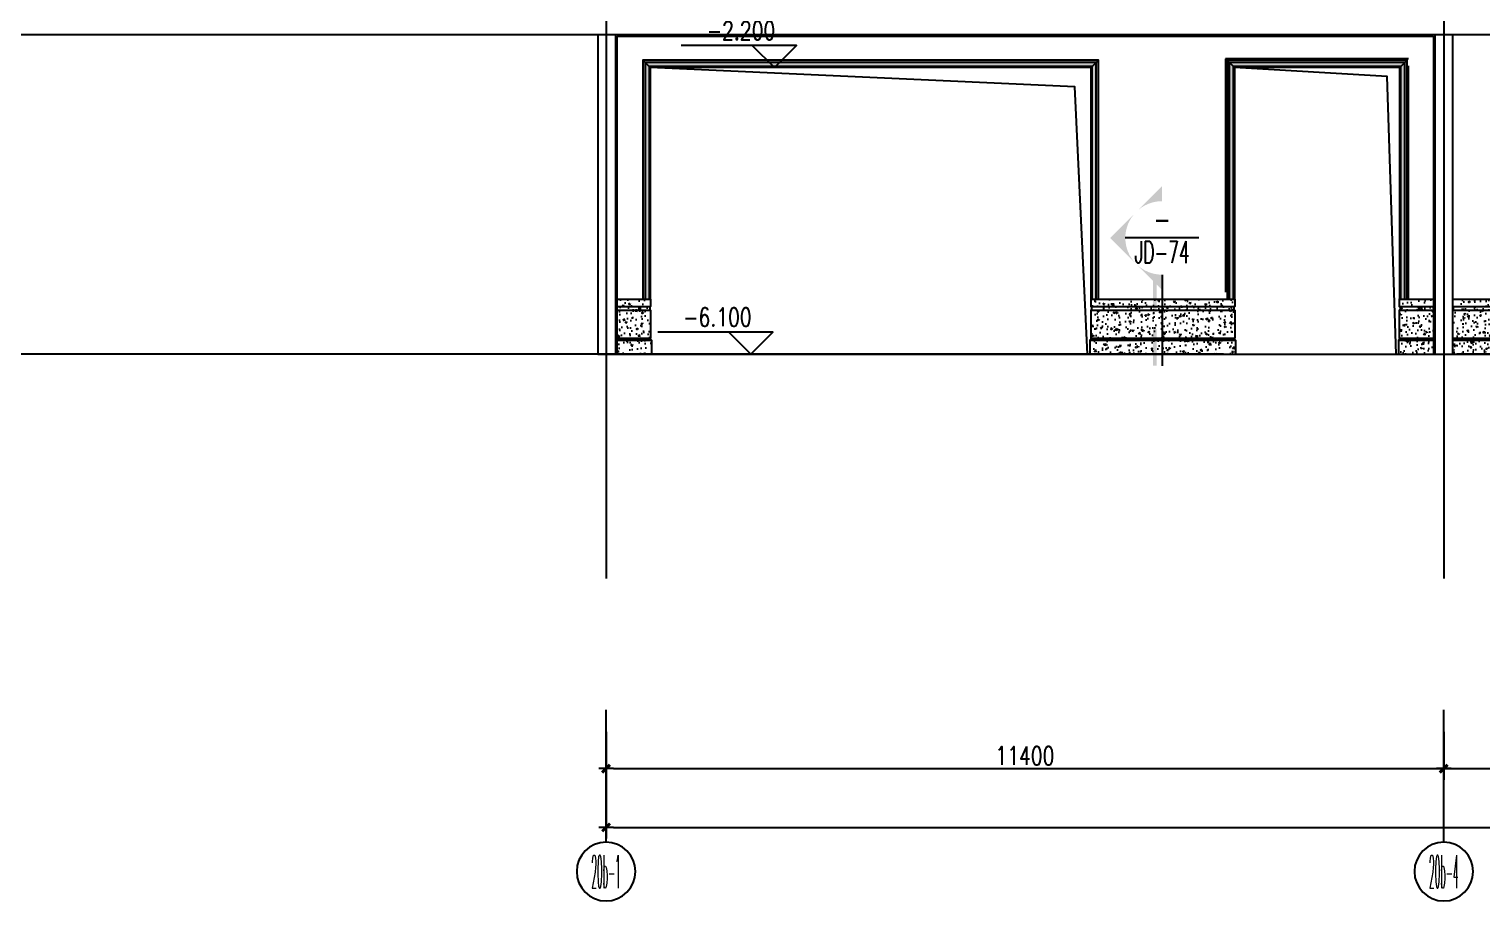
# Model space of a CAD drawing. Extents: x 296441 to 853063, y 459050 to 1117990.
# Drawn here: x 600846 to 620618, y 1040066 to 1051930 of the extents above; entities that cross this region are included whole.
import ezdxf
from ezdxf.enums import TextEntityAlignment as Align
from ezdxf.xclip import XClip

# ---------------------------------------------------------------- set-up
doc = ezdxf.new("R2010")
doc.units = 0
doc.header["$LTSCALE"] = 1000
doc.header["$XCLIPFRAME"] = 0
doc.linetypes.add('18-19-ELEV$0$HIDDEN2', pattern=[4.7625, 3.175, -1.5875])
doc.linetypes.add('CENTER2', pattern=[28.575, 19.05, -3.175, 3.175, -3.175])
for name, color, linetype in [('18-19-ELEV$0$A-ELEV-HDDN', 161, '18-19-ELEV$0$HIDDEN2'), ('18-19-ELEV$0$A-ELEV-THIN', 144, 'Continuous'), ('18-19-ELEV$0$A-HOLE', 211, 'Continuous'), ('18-19-ELEV$0$G-XREF', 2, 'Continuous'), ('A-WALL', 1, 'Continuous'), ('B-ELEV-S02$0$A-ELEV-MEDM-HEVY', 2, 'Continuous'), ('B-ELEV-S02$0$A-ELEV-THIN', 144, 'Continuous'), ('E1-TEXT-S-MI$0$A-ANNO-LEVL', 3, 'Continuous'), ('E1-TEXT-S-MI$0$A-ANNO-LEVL-TEXT', 255, 'Continuous'), ('G-ELEV-S$0$J04$0$A-DETL-FNSH', 6, 'Continuous'), ('G-GRID', 8, 'CENTER2'), ('G-GRID-DIMS', 3, 'Continuous'), ('G-GRID-IDEN', 4, 'Continuous'), ('G-GRID-TEXT', 33, 'Continuous'), ('ZT1_Dim---索引---PM、LM、DY、JD', 2, 'Continuous'), ('ZT1_通用--填充---PM、LM、DY、JD', 8, 'Continuous'), ('ZT3_面板--石材板-PM、LM、DY、JD', 45, 'Continuous'), ('看线', 140, 'Continuous')]:
    doc.layers.add(name, color=color, linetype=linetype)
doc.styles.add('COMPLEX', font='COMPLEX')
doc.styles.add('E1-TEXT-S-MI$0$GOA_01_thin_0.75', font='romans.shx', dxfattribs={"width": 0.75, "bigfont": 'hzdx.shx'})
doc.styles.add('GOA_01_thin_0.75', font='romans.shx', dxfattribs={"width": 0.75, "bigfont": 'hzdx.shx'})
doc.styles.add('GOA_04_COMPLEX_1.00', font='complex.shx')
doc.styles.add('卓越符号', font='ROMANS.shx', dxfattribs={"width": 0.7, "bigfont": 'CHINESE.shx'})
doc.dimstyles.new('GOA_DIMN100', dxfattribs={"dimscale": 100, "dimtxt": 2.5, "dimasz": 1, "dimexe": 1.5, "dimexo": 3, "dimgap": 0.5, "dimtad": 1, "dimdec": 0, "dimrnd": 1, "dimzin": 0, "dimdsep": 46, "dimtxsty": 'GOA_01_thin_0.75', "dimblk": 'YQTICK', "dimcen": 0, "dimclrt": 7, "dimadec": 1, "dimazin": 0, "dimtfac": 1, "dimtdec": 4, "dimtix": 1, "dimtmove": 2, "dimatfit": 2, "dimfxl": 0, "dimtolj": 1, "dimtzin": 0, "dimarcsym": 0})

# ---------------------------------------------------------------- blocks, each defined once
blk = doc.blocks.new('YQTICK')
blk.add_line((-1, 0), (1, 0))
at = {"const_width": 0.4}
blk.add_lwpolyline([(0.53, 0.53), (-0.53, -0.53)], dxfattribs=at)
blk = doc.blocks.new('*D1467')
at = {"layer": 'Defpoints', "color": 0, "transparency": 16777216}
for p in [(608698, 1042666, -5), (668098, 1042666, -5), (668098, 1041066)]:
    blk.add_point(p, dxfattribs=at)
at = {"layer": 'G-GRID-DIMS', "color": 0, "lineweight": -2, "transparency": 16777216}
for p, q in [((608698, 1042366), (608698, 1040916)), ((668098, 1042366), (668098, 1040916)), ((608798, 1041066), (667998, 1041066))]:
    blk.add_line(p, q, dxfattribs=at)
at = {"layer": 'G-GRID-DIMS', "color": 0, "lineweight": -2, "transparency": 16777216, "xscale": 100, "yscale": 100, "zscale": 100, "rotation": 180}
blk.add_blockref('YQTICK', (608698, 1041066), dxfattribs=at)
at = {"layer": 'G-GRID-DIMS', "color": 0, "lineweight": -2, "transparency": 16777216, "xscale": 100, "yscale": 100, "zscale": 100}
blk.add_blockref('YQTICK', (668098, 1041066), dxfattribs=at)
at = {"layer": 'G-GRID-DIMS', "color": 7, "transparency": 16777216, "insert": (638398, 1041241), "char_height": 250, "attachment_point": 5, "style": 'GOA_01_thin_0.75'}
blk.add_mtext('\\A1;59400', dxfattribs=at)
blk = doc.blocks.new('_AXISO')
at = {"layer": 'G-GRID-IDEN'}
blk.add_circle((0, 0), 0.5, dxfattribs=at)
at = {"layer": 'G-GRID-TEXT', "style": 'GOA_04_COMPLEX_1.00', "width": 1.041667}
blk.add_attdef('A', text='', height=0.56, dxfattribs=at).set_placement((-0.25, -0.28), (0.25, -0.28), align=Align.FIT)
blk = doc.blocks.new('*D1472')
at = {"layer": 'Defpoints', "color": 0, "transparency": 16777216}
for p in [(620098, 1042666), (629698, 1042666, -5), (629698, 1041866)]:
    blk.add_point(p, dxfattribs=at)
at = {"layer": 'G-GRID-DIMS', "color": 0, "lineweight": -2, "transparency": 16777216}
for p, q in [((620098, 1042366), (620098, 1041716)), ((629698, 1042366), (629698, 1041716)), ((620198, 1041866), (629598, 1041866))]:
    blk.add_line(p, q, dxfattribs=at)
at = {"layer": 'G-GRID-DIMS', "color": 0, "lineweight": -2, "transparency": 16777216, "xscale": 100, "yscale": 100, "zscale": 100, "rotation": 180}
blk.add_blockref('YQTICK', (620098, 1041866), dxfattribs=at)
at = {"layer": 'G-GRID-DIMS', "color": 0, "lineweight": -2, "transparency": 16777216, "xscale": 100, "yscale": 100, "zscale": 100}
blk.add_blockref('YQTICK', (629698, 1041866), dxfattribs=at)
at = {"layer": 'G-GRID-DIMS', "color": 7, "transparency": 16777216, "insert": (624898, 1042041), "char_height": 250, "attachment_point": 5, "style": 'GOA_01_thin_0.75'}
blk.add_mtext('\\A1;9600', dxfattribs=at)
blk = doc.blocks.new('*D1473')
at = {"layer": 'Defpoints', "color": 0, "transparency": 16777216}
for p in [(608698, 1042666, 0), (620098, 1042666, -5), (620098, 1041866)]:
    blk.add_point(p, dxfattribs=at)
at = {"layer": 'G-GRID-DIMS', "color": 0, "lineweight": -2, "transparency": 16777216}
for p, q in [((608698, 1042366), (608698, 1041716)), ((620098, 1042366), (620098, 1041716)), ((608798, 1041866), (619998, 1041866))]:
    blk.add_line(p, q, dxfattribs=at)
at = {"layer": 'G-GRID-DIMS', "color": 0, "lineweight": -2, "transparency": 16777216, "xscale": 100, "yscale": 100, "zscale": 100, "rotation": 180}
blk.add_blockref('YQTICK', (608698, 1041866), dxfattribs=at)
at = {"layer": 'G-GRID-DIMS', "color": 0, "lineweight": -2, "transparency": 16777216, "xscale": 100, "yscale": 100, "zscale": 100}
blk.add_blockref('YQTICK', (620098, 1041866), dxfattribs=at)
at = {"layer": 'G-GRID-DIMS', "color": 7, "transparency": 16777216, "insert": (614398, 1042041), "char_height": 250, "attachment_point": 5, "style": 'GOA_01_thin_0.75'}
blk.add_mtext('\\A1;11400', dxfattribs=at)
blk = doc.blocks.new('*U2437')
at = {"layer": 'ZT1_通用--填充---PM、LM、DY、JD', "ltscale": 500}
h = blk.add_hatch(dxfattribs=at)
h.set_pattern_fill('混凝土', color=256, scale=30)
h.set_pattern_definition([(50, (-1442.31, -750), (215.178, -18.826), [22.5, -247.5]), (355, (-1442.31, -750), (-41.625, 225.658), [18, -198]), (100.451, (-1424.38, -751.57), (173.553, 206.832), [19.122, -210.343]), (46.184, (-1442.31, -690), (320.172, -49.656), [33.75, -371.25]), (96.636, (-1415.63, -694.14), (280.4, 292.235), [28.683, -315.514]), (351.184, (-1442.3, -690), (280.4, 292.236), [27, -297]), (21, (-1412.31, -705), (179.072, -120.786), [22.5, -247.5]), (326, (-1412.31, -705), (72.995, 217.545), [18, -198]), (71.451, (-1397.4, -715.07), (252.067, 96.76), [19.122, -210.343]), (37.5, (-1442.31, -750), (3.648, 99.868), [0, -195.6, 0, -201, 0, -198.75]), (7.5, (-1442.31, -750), (78.921, 118.3235), [0, -114.6, 0, -191.1, 0, -75.75]), (327.5, (-1509.21, -750), (160.1467, -6.7665), [0, -75, 0, -234, 0, -310.5]), (317.5, (-1539.21, -750), (174.956, 30.031), [0, -97.5, 0, -155.4, 0, -220.5])])
edge = h.paths.add_edge_path()
edge.add_line((-1425, 0), (0, 0))
edge.add_line((-1425, 0), (-1430, 0))
edge.add_line((-1430, 0), (-1430, -100))
edge.add_line((-1430, -100), (-1420, -100))
edge.add_line((-1420, -100), (-1420, -150))
edge.add_line((-1420, -150), (-1428, -150))
edge.add_line((-1428, -150), (-1430, -152))
edge.add_line((-1430, -152), (-1430, -530))
edge.add_line((-1430, -530), (-1422, -530))
edge.add_line((-1422, -530), (-1422, -550))
edge.add_line((-1422, -550), (-1432, -550))
edge.add_arc((-1442, -550), 10, -90, 0.0016, ccw=False)
edge.add_line((-1442, -560), (-1442, -750))
edge.add_line((0, 0), (5, 0))
edge.add_line((5, 0), (5, -100))
edge.add_line((5, -100), (-5, -100))
edge.add_line((-5, -100), (-5, -150))
edge.add_line((-5, -150), (3, -150))
edge.add_line((3, -150), (5, -152))
edge.add_line((5, -152), (5, -530))
edge.add_line((5, -530), (-3, -530))
edge.add_line((-3, -530), (-3, -550))
edge.add_line((-3, -550), (7, -550))
edge.add_arc((17, -550), 10, 179.9984, 270)
edge.add_line((17, -560), (17, -750))
edge.add_line((-1442, -750), (17, -750))
at = {"layer": 'B-ELEV-S02$0$A-ELEV-MEDM-HEVY'}
blk.add_line((-1425, 0, 0), (0, 0, 0), dxfattribs=at)
at = {"layer": 'B-ELEV-S02$0$A-ELEV-THIN'}
for p, q in [((-1430, -100), (-5, -100)), ((-1430, -150), (-5, -150)), ((-1442, -560), (17, -560)), ((-1430, -530), (5, -530)), ((-1428, -550), (-3, -550)), ((-1442, -750), (17, -750))]:
    blk.add_line(p, q, dxfattribs=at)
at = {"layer": 'ZT3_面板--石材板-PM、LM、DY、JD'}
for points in [[(0, 0), (5, 0), (5, -100), (-5, -100), (-5, -150), (3, -150), (5, -152), (5, -530), (-3, -530), (-3, -550), (7, -550, 0.414222), (17, -560), (17, -750)], [(-1425, 0), (-1430, 0), (-1430, -100), (-1420, -100), (-1420, -150), (-1428, -150), (-1430, -152), (-1430, -530), (-1422, -530), (-1422, -550), (-1432, -550, -0.414222), (-1442, -560), (-1442, -750)]]:
    blk.add_lwpolyline(points, format="xyb", dxfattribs=at)
blk = doc.blocks.new('*U2438')
at = {"layer": 'ZT1_通用--填充---PM、LM、DY、JD', "ltscale": 500}
h = blk.add_hatch(dxfattribs=at)
h.set_pattern_fill('混凝土', color=256, scale=30)
h.set_pattern_definition([(50, (-917.32, -750), (215.178, -18.826), [22.5, -247.5]), (355, (-917.32, -750), (-41.625, 225.658), [18, -198]), (100.451, (-899.39, -751.57), (173.553, 206.832), [19.122, -210.343]), (46.184, (-917.32, -690), (320.172, -49.656), [33.75, -371.25]), (96.636, (-890.64, -694.14), (280.4, 292.235), [28.683, -315.514]), (351.184, (-917.32, -690), (280.4, 292.236), [27, -297]), (21, (-887.32, -705), (179.072, -120.786), [22.5, -247.5]), (326, (-887.32, -705), (72.995, 217.545), [18, -198]), (71.451, (-872.4, -715.07), (252.067, 96.76), [19.122, -210.343]), (37.5, (-917.32, -750), (3.648, 99.868), [0, -195.6, 0, -201, 0, -198.75]), (7.5, (-917.32, -750), (78.921, 118.3235), [0, -114.6, 0, -191.1, 0, -75.75]), (327.5, (-984.22, -750), (160.1467, -6.7665), [0, -75, 0, -234, 0, -310.5]), (317.5, (-1014.22, -750), (174.956, 30.031), [0, -97.5, 0, -155.4, 0, -220.5])])
edge = h.paths.add_edge_path()
edge.add_line((-1425, 0), (525, 0))
edge.add_line((-1425, 0), (-1430, 0))
edge.add_line((-1430, 0), (-1430, -100))
edge.add_line((-1430, -100), (-1420, -100))
edge.add_line((-1420, -100), (-1420, -150))
edge.add_line((-1420, -150), (-1428, -150))
edge.add_line((-1428, -150), (-1430, -152))
edge.add_line((-1430, -152), (-1430, -530))
edge.add_line((-1430, -530), (-1422, -530))
edge.add_line((-1422, -530), (-1422, -550))
edge.add_line((-1422, -550), (-1432, -550))
edge.add_arc((-1442, -550), 10, -90, 0.0016, ccw=False)
edge.add_line((-1442, -560), (-1442, -750))
edge.add_line((525, 0), (530, 0))
edge.add_line((530, 0), (530, -100))
edge.add_line((530, -100), (520, -100))
edge.add_line((520, -100), (520, -150))
edge.add_line((520, -150), (528, -150))
edge.add_line((528, -150), (530, -152))
edge.add_line((530, -152), (530, -530))
edge.add_line((530, -530), (522, -530))
edge.add_line((522, -530), (522, -550))
edge.add_line((522, -550), (532, -550))
edge.add_arc((542, -550), 10, 179.9984, 270)
edge.add_line((542, -560), (542, -750))
edge.add_line((-1442, -750), (542, -750))
at = {"layer": 'B-ELEV-S02$0$A-ELEV-MEDM-HEVY'}
blk.add_line((-1425, 0, 0), (525, 0, 0), dxfattribs=at)
at = {"layer": 'B-ELEV-S02$0$A-ELEV-THIN'}
for p, q in [((-1430, -100), (520, -100)), ((-1430, -150), (520, -150)), ((-1442, -560), (542, -560)), ((-1430, -530), (530, -530)), ((-1428, -550), (522, -550)), ((-1442, -750), (542, -750))]:
    blk.add_line(p, q, dxfattribs=at)
at = {"layer": 'ZT3_面板--石材板-PM、LM、DY、JD'}
for points in [[(525, 0), (530, 0), (530, -100), (520, -100), (520, -150), (528, -150), (530, -152), (530, -530), (522, -530), (522, -550), (532, -550, 0.414222), (542, -560), (542, -750)], [(-1425, 0), (-1430, 0), (-1430, -100), (-1420, -100), (-1420, -150), (-1428, -150), (-1430, -152), (-1430, -530), (-1422, -530), (-1422, -550), (-1432, -550, -0.414222), (-1442, -560), (-1442, -750)]]:
    blk.add_lwpolyline(points, format="xyb", dxfattribs=at)
blk = doc.blocks.new('YQ1230161183')
at = {"layer": 'ZT1_通用--填充---PM、LM、DY、JD', "ltscale": 1000}
h = blk.add_hatch(dxfattribs=at)
h.set_pattern_fill('混凝土', color=256, scale=20)
h.set_pattern_definition([(50, (-150, 750), (143.452, -12.5504), [15, -165]), (355, (-150, 750), (-27.7503, 150.4384), [12, -132]), (100.4514, (-138.05, 748.95), (115.702, 137.888), [12.748, -140.2284]), (46.1842, (-150, 790), (213.448, -33.104), [22.5, -247.5]), (96.6356, (-132.21, 787.24), (186.9325, 194.8236), [19.122, -210.3426]), (351.1842, (-150, 790), (186.9324, 194.824), [18, -198]), (21, (-130, 780), (119.3814, -80.5238), [15, -165]), (326, (-130, 780), (48.663, 145.03), [12, -132]), (71.4514, (-120.05, 773.29), (168.0445, 64.506), [12.748, -140.2284]), (37.5, (-150, 750), (2.43197, 66.57877), [0, -130.4, 0, -134, 0, -132.5]), (7.5, (-150, 750), (52.6139, 78.88234), [0, -76.4, 0, -127.4, 0, -50.5]), (327.5, (-194.6, 750), (106.7645, -4.51097), [0, -50, 0, -156, 0, -207]), (317.5, (-214.6, 750), (116.6372, 20.021), [0, -65, 0, -103.6, 0, -147])])
h.paths.add_polyline_path([(-150, 750), (-50, 750), (-50, 3900), (5950, 3900), (5950, 750), (6050, 750), (6050, 4000), (-150, 4000)])
h = blk.add_hatch(dxfattribs=at)
h.set_pattern_fill('混凝土', color=256, scale=20)
h.set_pattern_definition([(50, (7800, 750), (143.452, -12.5504), [15, -165]), (355, (7800, 750), (-27.75, 150.4384), [12, -132]), (100.4514, (7811.95, 748.95), (115.702, 137.888), [12.748, -140.2284]), (46.184, (7800, 790), (213.448, -33.104), [22.5, -247.5]), (96.6356, (7817.79, 787.24), (186.933, 194.824), [19.122, -210.343]), (351.184, (7800, 790), (186.932, 194.824), [18, -198]), (21, (7820, 780), (119.3814, -80.5238), [15, -165]), (326, (7820, 780), (48.663, 145.03), [12, -132]), (71.4514, (7829.95, 773.29), (168.0445, 64.506), [12.748, -140.2284]), (37.5, (7800, 750), (2.432, 66.5788), [0, -130.4, 0, -134, 0, -132.5]), (7.5, (7800, 750), (52.6139, 78.8823), [0, -76.4, 0, -127.4, 0, -50.5]), (327.5, (7755.4, 750), (106.7645, -4.511), [0, -50, 0, -156, 0, -207]), (317.5, (7735.4, 750), (116.6372, 20.021), [0, -65, 0, -103.6, 0, -147])])
h.paths.add_polyline_path([(7800, 750), (7900, 750), (7900, 3900), (10150, 3900), (10150, 750), (10250, 750), (10250, 4000), (7800, 4000)])
h = blk.add_hatch(dxfattribs=at)
h.set_pattern_fill('混凝土', color=256, scale=20)
h.set_pattern_definition([(50, (-150, 750), (143.45, -12.55), [15, -165]), (355, (-150, 750), (-27.75, 150.44), [12, -132]), (100.45, (-138.05, 748.95), (115.7, 137.89), [12.75, -140.23]), (46.18, (-150, 790), (213.45, -33.1), [22.5, -247.5]), (96.64, (-132.21, 787.24), (186.93, 194.82), [19.12, -210.34]), (351.18, (-150, 790), (186.93, 194.82), [18, -198]), (21, (-130, 780), (119.38, -80.52), [15, -165]), (326, (-130, 780), (48.66, 145.03), [12, -132]), (71.45, (-120.05, 773.29), (168.04, 64.5), [12.75, -140.23]), (37.5, (-150, 750), (2.432, 66.58), [0, -130.4, 0, -134, 0, -132.5]), (7.5, (-150, 750), (52.614, 78.88), [0, -76.4, 0, -127.4, 0, -50.5]), (327.5, (-194.6, 750), (106.764, -4.51), [0, -50, 0, -156, 0, -207]), (317.5, (-214.6, 750), (116.637, 20.02), [0, -65, 0, -103.6, 0, -147])])
h.paths.add_polyline_path([(-150, 750), (-50, 750)])
at = {"layer": '18-19-ELEV$0$A-ELEV-HDDN'}
blk.add_lwpolyline([(10270, 750), (10270, 4020), (7780, 4020), (7780, 750)], dxfattribs=at)
at = {"layer": '18-19-ELEV$0$A-ELEV-THIN'}
for points in [[(6020, 750), (6020, 3970), (-120, 3970), (-120, 750)], [(10220, 750), (10220, 3970), (7830, 3970), (7830, 750)], [(5965, 750), (5965, 3915), (-65, 3915), (-65, 750)], [(10165, 750), (10165, 3915), (7885, 3915), (7885, 750)]]:
    blk.add_lwpolyline(points, dxfattribs=at)
at = {"layer": '18-19-ELEV$0$A-HOLE'}
for points in [[(5900, 0), (5729, 3641), (-50, 3900)], [(10100, 0), (9981, 3779), (7900, 3900)]]:
    blk.add_lwpolyline(points, dxfattribs=at)
at = {"layer": '18-19-ELEV$0$G-XREF'}
for p, q in [((-50, 3900), (-150, 4000)), ((5950, 3900), (6050, 4000)), ((7900, 3900), (7800, 4000)), ((10150, 3900), (10250, 4000))]:
    blk.add_line(p, q, dxfattribs=at)
for points in [[(6050, 750), (6050, 4000), (-150, 4000), (-150, 750)], [(10250, 750), (10250, 4000), (7800, 4000), (7800, 750)], [(5950, 750), (5950, 3900), (-50, 3900), (-50, 750)], [(10150, 750), (10150, 3900), (7900, 3900), (7900, 750)]]:
    blk.add_lwpolyline(points, dxfattribs=at)
at = {"layer": '看线', "ltscale": 500}
ref = blk.add_blockref('*U2437', (-50, 750), dxfattribs=at)
XClip(ref).set_block_clipping_path([(-450.2268969479, -749.999999998), (36.9009255023, 8.8641001181)])
blk.add_blockref('*U2438', (7375, 750), dxfattribs=at)
ref = blk.add_blockref('*U2437', (11575, 750), dxfattribs=at)
XClip(ref).set_block_clipping_path([(-1480.3596008191, -750.0000000111), (-965.0054428591, 44.800720209)])
blk = doc.blocks.new('YQ1230161900')
at = {"layer": 'ZT1_通用--填充---PM、LM、DY、JD', "ltscale": 1000}
h = blk.add_hatch(dxfattribs=at)
h.set_pattern_fill('混凝土', color=256, scale=20)
h.set_pattern_definition([(50, (9.78, 750), (143.452, -12.5504), [15, -165]), (355, (9.78, 750), (-27.7503, 150.4384), [12, -132]), (100.4514, (21.73, 748.95), (115.702, 137.888), [12.748, -140.2284]), (46.1842, (9.78, 790), (213.448, -33.104), [22.5, -247.5]), (96.6356, (27.57, 787.24), (186.9325, 194.8236), [19.122, -210.343]), (351.184, (9.78, 790), (186.932, 194.824), [18, -198]), (21, (29.78, 780), (119.3814, -80.5238), [15, -165]), (326, (29.78, 780), (48.663, 145.03), [12, -132]), (71.4514, (39.73, 773.29), (168.0445, 64.506), [12.748, -140.2284]), (37.5, (9.78, 750), (2.43197, 66.57877), [0, -130.4, 0, -134, 0, -132.5]), (7.5, (9.78, 750), (52.6139, 78.8823), [0, -76.4, 0, -127.4, 0, -50.5]), (327.5, (-34.82, 750), (106.7645, -4.51097), [0, -50, 0, -156, 0, -207]), (317.5, (-54.82, 750), (116.6372, 20.021), [0, -65, 0, -103.6, 0, -147])])
h.paths.add_polyline_path([(10, 750), (110, 750), (110, 3900), (4610, 3900), (4610, 750), (4710, 750), (4710, 4000), (10, 4000)])
h = blk.add_hatch(dxfattribs=at)
h.set_pattern_fill('混凝土', color=256, scale=20)
h.set_pattern_definition([(50, (5934.72, 750), (143.452, -12.5504), [15, -165]), (355, (5934.72, 750), (-27.75, 150.4384), [12, -132]), (100.4514, (5946.67, 748.95), (115.702, 137.888), [12.748, -140.2284]), (46.184, (5934.72, 790), (213.448, -33.104), [22.5, -247.5]), (96.6356, (5952.5, 787.24), (186.933, 194.824), [19.122, -210.343]), (351.184, (5934.72, 790), (186.932, 194.824), [18, -198]), (21, (5954.72, 780), (119.3814, -80.5238), [15, -165]), (326, (5954.72, 780), (48.663, 145.03), [12, -132]), (71.4514, (5964.67, 773.29), (168.0445, 64.506), [12.748, -140.2284]), (37.5, (5934.717, 750), (2.432, 66.5788), [0, -130.4, 0, -134, 0, -132.5]), (7.5, (5934.72, 750), (52.6139, 78.8823), [0, -76.4, 0, -127.4, 0, -50.5]), (327.5, (5890.12, 750), (106.7645, -4.511), [0, -50, 0, -156, 0, -207]), (317.5, (5870.12, 750), (116.6372, 20.021), [0, -65, 0, -103.6, 0, -147])])
h.paths.add_polyline_path([(5935, 750), (6035, 750), (6035, 3900), (8285, 3900), (8285, 750), (8385, 750), (8385, 4000), (5935, 4000)])
at = {"layer": '18-19-ELEV$0$A-ELEV-HDDN'}
blk.add_lwpolyline([(8405, 750), (8405, 4020), (5915, 4020), (5915, 750)], dxfattribs=at)
at = {"layer": '18-19-ELEV$0$A-ELEV-THIN'}
for points in [[(4680, 750), (4680, 3970), (40, 3970), (40, 750)], [(8355, 750), (8355, 3970), (5965, 3970), (5965, 750)], [(4625, 750), (4625, 3915), (95, 3915), (95, 750)], [(8300, 750), (8300, 3915), (6020, 3915), (6020, 750)]]:
    blk.add_lwpolyline(points, dxfattribs=at)
at = {"layer": '18-19-ELEV$0$A-HOLE'}
for points in [[(4560, 0), (4389, 3641), (110, 3900)], [(8235, 0), (8116, 3779), (6035, 3900)]]:
    blk.add_lwpolyline(points, dxfattribs=at)
at = {"layer": '18-19-ELEV$0$G-XREF'}
for p, q in [((110, 3900, 0), (10, 4000, 0)), ((4610, 3900, 0), (4710, 4000, 0)), ((6035, 3900, 0), (5935, 4000, 0)), ((8285, 3900, 0), (8385, 4000, 0))]:
    blk.add_line(p, q, dxfattribs=at)
for points in [[(4710, 750), (4710, 4000), (10, 4000), (10, 750)], [(8385, 750), (8385, 4000), (5935, 4000), (5935, 750)], [(4610, 750), (4610, 3900), (110, 3900), (110, 750)], [(8285, 750), (8285, 3900), (6035, 3900), (6035, 750)]]:
    blk.add_lwpolyline(points, dxfattribs=at)
at = {"layer": '看线', "ltscale": 500}
ref = blk.add_blockref('*U2437', (110, 750, 0), dxfattribs=at)
XClip(ref).set_block_clipping_path([(-630.005038515, -750.000000479), (70.1892250377, 62.822936895)])
blk.add_blockref('*U2437', (6035, 750), dxfattribs=at)
ref = blk.add_blockref('*U2437', (9710, 750), dxfattribs=at)
XClip(ref).set_block_clipping_path([(-1691.7932015413, -749.999999525), (-870.0663464927, 144.452286767)])
blk = doc.blocks.new('*U2432')
at = {"linetype": 'Continuous'}
blk.add_trace([(-1.25, -17.39), (-0.75, -17.39), (-1.25, -12.39), (-0.75, -12.39)], dxfattribs=at)
blk.add_wipeout([(-5, 0.09), (-4.98, 0.46), (-4.94, 0.83), (-4.86, 1.19), (-4.76, 1.55), (-4.63, 1.89), (-4.48, 2.23), (-4.3, 2.55), (-4.1, 2.87), (-3.88, 3.16), (-3.64, 3.44), (-3.37, 3.7), (-3.09, 3.94), (-2.79, 4.15), (-2.48, 4.35), (-2.15, 4.52), (-1.81, 4.67), (-1.46, 4.79), (-1.1, 4.88), (-0.74, 4.95), (-0.37, 4.99), (0, 5), (0.37, 4.99), (0.74, 4.95), (1.1, 4.88), (1.46, 4.79), (1.81, 4.67), (2.15, 4.52), (2.48, 4.35), (2.79, 4.15), (3.09, 3.94), (3.37, 3.7), (3.64, 3.44), (3.88, 3.16), (4.1, 2.87), (4.3, 2.55), (4.48, 2.23), (4.63, 1.89), (4.76, 1.55), (4.86, 1.19), (4.94, 0.83), (4.98, 0.46), (5, 0.09), (5, -0.28), (4.96, -0.65), (4.9, -1.01), (4.81, -1.37), (4.7, -1.72), (4.56, -2.07), (4.42, -2.4), (4.21, -2.72), (3.99, -3.02), (3.76, -3.31), (3.51, -3.57), (3.23, -3.82), (2.94, -4.05), (2.64, -4.26), (2.31, -4.44), (1.98, -4.6), (1.63, -4.73), (1.28, -4.84), (0.92, -4.92), (0.55, -4.98), (0.18, -5), (-0.18, -5), (-0.55, -4.98), (-0.92, -4.92), (-1.28, -4.84), (-1.63, -4.73), (-1.98, -4.6), (-2.31, -4.44), (-2.64, -4.26), (-2.94, -4.05), (-3.23, -3.82), (-3.51, -3.57), (-3.76, -3.31), (-3.99, -3.02), (-4.21, -2.72), (-4.4, -2.4), (-4.56, -2.07), (-4.7, -1.72), (-4.81, -1.37), (-4.9, -1.01), (-4.96, -0.65), (-5, -0.28)], dxfattribs=at)
h = blk.add_hatch(color=256)
h.paths.add_polyline_path([(0, -7.07), (0, -5, -0.198912), (-3.54, -3.54)])
h.paths.add_polyline_path([(-3.54, -3.54, -0.414214), (-3.54, 3.54), (-7.07, 0)])
h.paths.add_polyline_path([(0, 5), (0, 7.07), (-3.54, 3.54, -0.198912)])
blk.add_line((5.01, 0), (-5.01, 0), dxfattribs=at)
blk.add_lwpolyline([(0, -5), (0, -10), (0, -17.39)], dxfattribs=at)
blk.add_trace([(-1.25, -10.08), (-0.75, -10.08), (-1.25, -5.08), (-0.75, -5.08)], dxfattribs=at)
at = {"color": 0, "style": '卓越符号', "width": 0.7}
blk.add_attdef('视图', text='', height=3, dxfattribs=at).set_placement((0, 0.16), align=Align.BOTTOM_CENTER)
at = {"color": 0, "style": '卓越符号', "width": 0.556306}
blk.add_attdef('图号', text='', height=3, dxfattribs=at).set_placement((-3.74, -3.44), (3.73, -3.44), align=Align.FIT)

msp = doc.modelspace()

# ---------------------------------------------------------------- linework, layer by layer
at = {"layer": 'A-WALL'}
for p, q in [((598098.3, 1051854.8, 5.4), (667978.5, 1051854.8, 5.4)), ((608588.3, 1051854.8, 5.4), (608588.3, 1047504.8, 5.4)), ((608828.3, 1051854.8, 5.4), (608828.3, 1047504.8, 5.4)), ((619978.5, 1051854.8, 5.4), (619978.5, 1047504.8, 5.4)), ((620218.5, 1051854.8, 5.4), (620218.5, 1047504.8, 5.4)), ((608588.3, 1047504.8, 5.4), (668218.5, 1047504.8, 5.4))]:
    msp.add_line(p, q, dxfattribs=at)
at = {"layer": 'E1-TEXT-S-MI$0$A-ANNO-LEVL', "elevation": 5.4}
for points in [[(610688.6, 1051704.8), (610988.6, 1051404.8), (611288.6, 1051704.8), (609722.4, 1051704.8)], [(610367.4, 1047804.8), (610667.4, 1047504.8), (610967.4, 1047804.8), (609401.2, 1047804.8)]]:
    msp.add_lwpolyline(points, dxfattribs=at)
at = {"layer": 'G-ELEV-S$0$J04$0$A-DETL-FNSH'}
for p, q in [((608848.3, 1047504.8, 5.4), (608848.3, 1051834.8, 5.4)), ((608848.3, 1051834.8, 5.4), (619958.5, 1051834.8, 5.4)), ((619958.5, 1051834.8, 5.4), (619958.5, 1047504.8, 5.4))]:
    msp.add_line(p, q, dxfattribs=at)
at = {"layer": 'G-GRID'}
for p, q in [((608698.5, 1063504.8), (608698.5, 1042666.1)), ((620098.5, 1063504.8, 0), (620098.5, 1042704.8, 5.4)), ((674249.9, 1047504.8, 5.4), (592333.1, 1047504.8, 5.4))]:
    msp.add_line(p, q, dxfattribs=at)
at = {"layer": 'G-GRID-IDEN'}
for p, q in [((608698.5, 1040866.1), (608698.5, 1042666.1)), ((620098.5, 1040866.1, 0), (620098.5, 1042666.1, 0))]:
    msp.add_line(p, q, dxfattribs=at)

# ---------------------------------------------------------------- block references
for name, p in [('YQ1230161183', (609348.5, 1047504.8, 5.4)), ('YQ1230161900', (620738.7, 1047504.8, 5.4))]:
    msp.add_blockref(name, p)
ref = msp.add_blockref('_AXISO', (608698.5, 1040466.1), dxfattribs=dict(at, xscale=-800, yscale=800, zscale=800, rotation=180))
ref.add_attrib('A', '20b-1', dxfattribs={"height": 448, "style": 'COMPLEX', "width": 0.195312}).set_placement((608498.5, 1040242.1), (608898.5, 1040242.1), align=Align.FIT)
ref = msp.add_blockref('_AXISO', (620098.5, 1040466.1, 0), dxfattribs=dict(at, xscale=-800, yscale=800, zscale=800, rotation=180))
ref.add_attrib('A', '20b-4', dxfattribs={"height": 448, "style": 'COMPLEX', "width": 0.182039}).set_placement((619898.5, 1040242.1, 0), (620298.5, 1040242.1, 0), align=Align.FIT)

# ---------------------------------------------------------------- texts
at = {"layer": 'E1-TEXT-S-MI$0$A-ANNO-LEVL-TEXT', "style": 'E1-TEXT-S-MI$0$GOA_01_thin_0.75', "width": 0.75}
for s, p in [('-2.200', (610069, 1051784.9, 5.4)), ('-6.100', (609747.8, 1047884.9, 5.4))]:
    msp.add_text(s, height=250, dxfattribs=at).set_placement(p)

# ---------------------------------------------------------------- dimensions: what is measured, and where the dimension line sits
at = {"layer": 'G-GRID-DIMS'}
for base, p1, p2, picture, middle in [((668098.5, 1041066.1, 5.4), (608698.5, 1042666.1, 0), (668098.5, 1042666.1, 0), '*D1467', (638398.5, 1041241.1, 5.4)), ((620098.5, 1041866.1, 0), (608698.5, 1042666.1), (620098.5, 1042666.1, -5.4), '*D1473', (614398.5, 1042041.1, 0)), ((629698.5, 1041866.1, 0), (620098.5, 1042666.1, 0), (629698.5, 1042666.1, -5.4), '*D1472', (624898.5, 1042041.1, 0))]:
    dim = msp.add_linear_dim(base=base, p1=p1, p2=p2, dimstyle='GOA_DIMN100', dxfattribs=at)
    dim.commit()
    dim.dimension.update_dxf_attribs({"geometry": picture, "text_midpoint": middle})

# ---------------------------------------------------------------- next in the draw order: block references
at = {"layer": 'ZT1_Dim---索引---PM、LM、DY、JD', "color": 7}
ref = msp.add_blockref('*U2432', (616265.5, 1049087.8), dxfattribs=dict(at, xscale=100, yscale=100, zscale=100))
ref.add_attrib('视图', '-', dxfattribs={"layer": '0', "color": 0, "height": 300, "style": '卓越符号', "width": 0.7}).set_placement((616265.5, 1049103.6), align=Align.BOTTOM_CENTER)
ref.add_attrib('图号', 'JD-74', dxfattribs={"layer": '0', "color": 0, "height": 300, "style": '卓越符号', "width": 0.51775}).set_placement((615891.3, 1048743.7), (616638.3, 1048743.7), align=Align.FIT)

doc.saveas('drawing.dxf')
